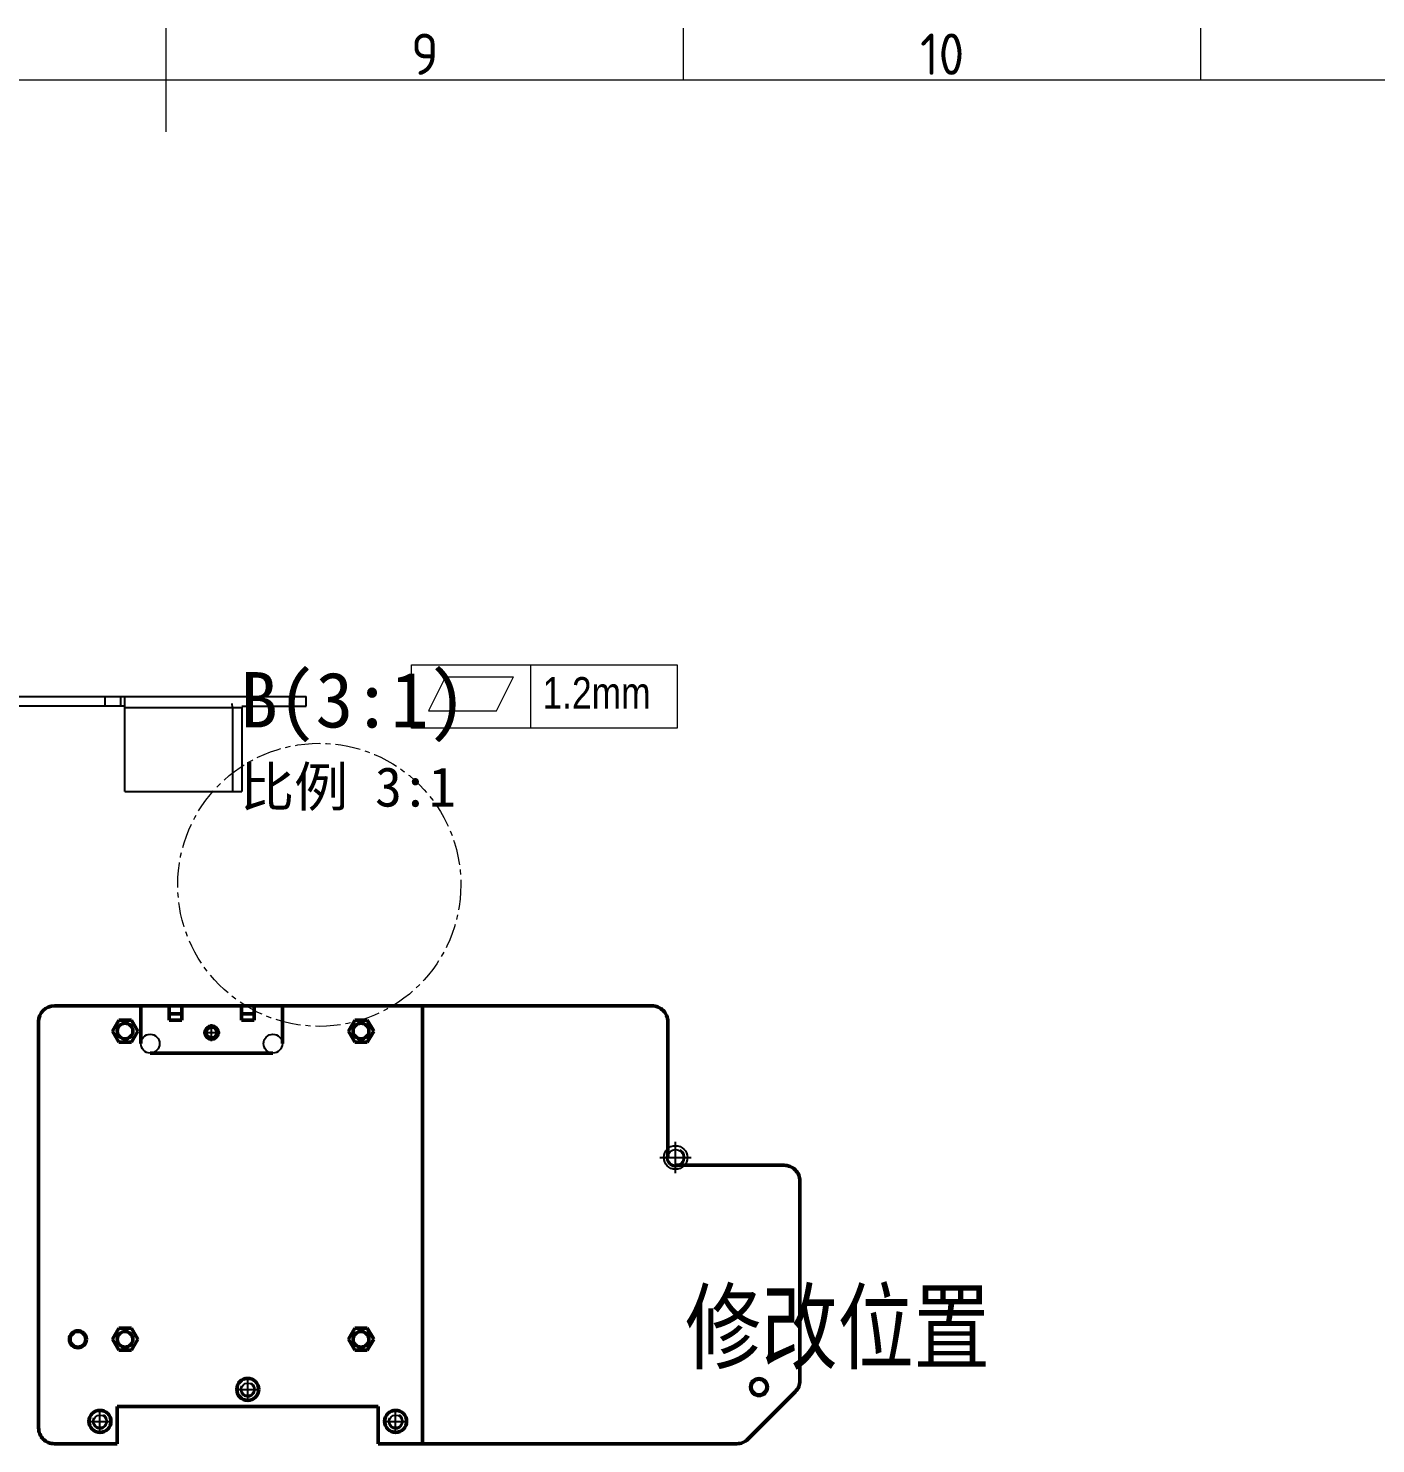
# Model space of a CAD drawing. Header units: metres. Extents: x 0 to 1100, y 0 to 777.
# Drawn here: x 533.1 to 703.4, y 578.2 to 757.1 of the extents above; entities that cross this region are included whole.
import ezdxf
from ezdxf.enums import TextEntityAlignment as Align

# ---------------------------------------------------------------- set-up
doc = ezdxf.new("R2010")
doc.units = ezdxf.units.M
doc.linetypes.add('CENTER', pattern=[5.08, 3.175, -0.635, 0.635, -0.635])
for name, color, linetype, lineweight in [('CENTER', 1, 'CENTER', 18), ('DIM', 2, 'Continuous', 18), ('HOLE', 7, 'Continuous', 50), ('OUTLINE', 7, 'Continuous', 50), ('TEXT', 7, 'Continuous', 13)]:
    doc.layers.add(name, color=color, linetype=linetype, lineweight=lineweight)
for name, color, linetype in [('中心线', 7, 'Continuous'), ('图框', 7, 'Continuous'), ('注释', 5, 'Continuous')]:
    doc.layers.add(name, color=color, linetype=linetype)
doc.styles.add('ISO Proportional', font='isocp.shx')
doc.styles.add('SimSun', font='simsun.ttc')
doc.styles.add('字母和汉字', font='arial.ttf', dxfattribs={"width": 0.8})

msp = doc.modelspace()

# ---------------------------------------------------------------- linework, layer by layer
at = {"color": 7, "linetype": 'Continuous'}
for p, q in [((268.4, 672.65), (568.19, 672.65)), ((545.29, 671.45), (524.56, 671.45)), ((542.79, 671.45), (542.79, 672.65)), ((544.79, 671.45), (544.79, 672.65)), ((545.29, 660.65), (545.29, 672.65)), ((545.29, 671.25), (558.89, 671.25)), ((558.89, 671.25), (558.84, 671.79)), ((558.89, 671.25), (560.09, 671.25)), ((558.89, 671.25), (558.89, 660.65)), ((560.09, 671.45), (568.19, 671.45)), ((560.09, 671.25), (560.09, 660.65)), ((566.19, 671.45), (566.19, 672.65)), ((568.19, 671.45), (568.19, 672.65)), ((545.29, 660.65), (558.89, 660.65)), ((558.89, 660.65), (560.09, 660.65))]:
    msp.add_line(p, q, dxfattribs=at)
for centre, radius in [((548.5, 628.77), 1.19), ((556.26, 630.17), 0.596), ((564.01, 628.77), 1.19), ((614.9, 614.38), 1.49), ((614.9, 614.38), 0.994), ((560.83, 585.06), 0.795), ((542.14, 581.02), 0.795), ((579.52, 581.02), 0.795)]:
    msp.add_circle(centre, radius)
for centre, radius in [((556.26, 630.17), 0.686), ((614.9, 614.38), 1.14), ((560.83, 585.06), 0.914), ((542.14, 581.02), 0.914), ((579.52, 581.02), 0.914)]:
    msp.add_arc(centre, radius, 150, 60)
at = {"layer": 'CENTER'}
msp.add_circle((569.87, 648.85), 17.89, dxfattribs=at)
at = {"layer": 'DIM'}
for p, q in [((581.53, 676.68), (615.09, 676.68)), ((581.53, 668.64), (581.53, 676.68)), ((596.59, 668.64), (596.59, 676.68)), ((615.09, 676.68), (615.09, 668.64)), ((585.81, 675.15), (583.66, 670.84)), ((585.81, 675.15), (594.43, 675.15)), ((592.28, 670.84), (594.43, 675.15)), ((583.66, 670.84), (592.28, 670.84)), ((615.09, 668.64), (581.53, 668.64))]:
    msp.add_line(p, q, dxfattribs=at)
at = {"layer": 'HOLE'}
for centre, radius in [((545.32, 630.36), 0.994), ((556.26, 630.17), 0.795), ((575.14, 630.36), 0.994), ((539.36, 591.4), 0.994), ((545.32, 591.4), 0.994), ((575.14, 591.4), 0.994), ((625.44, 585.36), 0.994)]:
    msp.add_circle(centre, radius, dxfattribs=at)
at = {"layer": 'OUTLINE'}
for p, q in [((536.38, 633.54), (547.31, 633.54)), ((547.31, 633.54), (547.31, 628.77)), ((550.89, 633.54), (547.31, 633.54)), ((550.89, 633.54), (550.89, 631.76)), ((552.48, 633.54), (552.48, 631.76)), ((560.03, 633.54), (552.48, 633.54)), ((560.03, 633.54), (560.03, 631.76)), ((561.62, 633.54), (561.62, 631.76)), ((565.2, 633.54), (561.62, 633.54)), ((565.2, 633.54), (565.2, 628.77)), ((565.2, 633.54), (582.9, 633.54)), ((582.9, 578.2), (582.9, 633.54)), ((611.92, 633.54), (582.9, 633.54)), ((544.52, 631.76), (543.72, 630.36)), ((546.12, 631.76), (544.52, 631.76)), ((546.93, 630.36), (546.12, 631.76)), ((550.89, 631.76), (552.48, 631.76)), ((560.03, 631.76), (561.62, 631.76)), ((574.34, 631.76), (573.54, 630.36)), ((575.94, 631.76), (574.34, 631.76)), ((576.75, 630.36), (575.94, 631.76)), ((534.39, 631.56), (534.39, 580.19)), ((543.72, 630.36), (544.52, 628.97)), ((546.12, 628.97), (546.93, 630.36)), ((573.54, 630.36), (574.34, 628.97)), ((575.94, 628.97), (576.75, 630.36)), ((613.91, 614.38), (613.91, 631.56)), ((544.52, 628.97), (546.12, 628.97)), ((574.34, 628.97), (575.94, 628.97)), ((548.5, 627.58), (564.01, 627.58)), ((628.62, 613.39), (614.9, 613.39)), ((630.61, 586.17), (630.61, 611.4)), ((544.52, 592.79), (543.72, 591.4)), ((546.12, 592.79), (544.52, 592.79)), ((546.93, 591.4), (546.12, 592.79)), ((574.34, 592.79), (573.54, 591.4)), ((575.94, 592.79), (574.34, 592.79)), ((576.75, 591.4), (575.94, 592.79)), ((543.72, 591.4), (544.52, 590.01)), ((546.12, 590.01), (546.93, 591.4)), ((573.54, 591.4), (574.34, 590.01)), ((575.94, 590.01), (576.75, 591.4)), ((544.52, 590.01), (546.12, 590.01)), ((574.34, 590.01), (575.94, 590.01)), ((630.03, 584.76), (624.04, 578.78)), ((544.33, 582.89), (577.33, 582.89)), ((544.33, 582.89), (544.33, 578.2)), ((577.33, 582.89), (577.33, 578.2)), ((544.33, 578.2), (536.38, 578.2)), ((582.9, 578.2), (577.33, 578.2)), ((582.9, 578.2), (622.64, 578.2))]:
    msp.add_line(p, q, dxfattribs=at)
for centre, radius in [((556.26, 630.17), 0.839), ((539.36, 591.4), 1.07), ((560.83, 585.06), 1.39), ((625.44, 585.36), 1.07), ((542.14, 581.02), 1.39), ((579.52, 581.02), 1.39)]:
    msp.add_circle(centre, radius, dxfattribs=at)
for centre, start, end in [((536.38, 631.56), 90.0002, 179.9998), ((611.92, 631.56), 0, 90.0002), ((628.62, 611.4), 0, 90.0002), ((628.62, 586.17), -45.0001, 0), ((536.38, 580.19), 179.9998, 270.0001), ((622.64, 580.19), -90.0002, -45.0001)]:
    msp.add_arc(centre, 1.99, start, end, dxfattribs=at)
for points in [[(552.48, 633.54), (552.47, 633.54), (552.45, 633.54), (552.41, 633.54), (552.37, 633.54), (552.31, 633.54), (552.24, 633.54), (552.17, 633.54), (552.08, 633.54), (551.99, 633.54), (551.89, 633.54), (551.79, 633.54), (551.68, 633.54), (551.58, 633.54), (551.48, 633.54), (551.38, 633.54), (551.29, 633.54), (551.2, 633.54), (551.12, 633.54), (551.05, 633.54), (551, 633.54), (550.95, 633.54), (550.92, 633.54), (550.9, 633.54), (550.89, 633.54)], [(561.62, 633.54), (561.61, 633.54), (561.59, 633.54), (561.56, 633.54), (561.51, 633.54), (561.46, 633.54), (561.39, 633.54), (561.31, 633.54), (561.22, 633.54), (561.13, 633.54), (561.03, 633.54), (560.93, 633.54), (560.83, 633.54), (560.73, 633.54), (560.62, 633.54), (560.53, 633.54), (560.43, 633.54), (560.35, 633.54), (560.27, 633.54), (560.2, 633.54), (560.14, 633.54), (560.1, 633.54), (560.06, 633.54), (560.04, 633.54), (560.03, 633.54)], [(552.48, 632.55), (552.47, 632.55), (552.45, 632.55), (552.41, 632.55), (552.37, 632.55), (552.31, 632.55), (552.24, 632.55), (552.17, 632.55), (552.08, 632.55), (551.99, 632.55), (551.89, 632.55), (551.79, 632.55), (551.68, 632.55), (551.58, 632.55), (551.48, 632.55), (551.38, 632.55), (551.29, 632.55), (551.2, 632.55), (551.12, 632.55), (551.05, 632.55), (551, 632.55), (550.95, 632.55), (550.92, 632.55), (550.9, 632.55), (550.89, 632.55)], [(561.62, 632.55), (561.61, 632.55), (561.59, 632.55), (561.56, 632.55), (561.51, 632.55), (561.46, 632.55), (561.39, 632.55), (561.31, 632.55), (561.22, 632.55), (561.13, 632.55), (561.03, 632.55), (560.93, 632.55), (560.83, 632.55), (560.73, 632.55), (560.62, 632.55), (560.53, 632.55), (560.43, 632.55), (560.35, 632.55), (560.27, 632.55), (560.2, 632.55), (560.14, 632.55), (560.1, 632.55), (560.06, 632.55), (560.04, 632.55), (560.03, 632.55)]]:
    msp.add_spline(points, degree=3, dxfattribs=at)
at = {"layer": '中心线'}
for p, q in [((555.18, 630.17), (557.33, 630.17)), ((556.26, 629.09), (556.26, 631.24)), ((614.9, 612.39), (614.9, 616.37)), ((612.91, 614.38), (616.89, 614.38)), ((560.83, 583.63), (560.83, 586.49)), ((559.4, 585.06), (562.26, 585.06)), ((542.14, 579.59), (542.14, 582.45)), ((579.52, 579.59), (579.52, 582.45)), ((540.71, 581.02), (543.57, 581.02)), ((578.08, 581.02), (580.95, 581.02))]:
    msp.add_line(p, q, dxfattribs=at)
at = {"layer": '图框', "color": 7, "lineweight": 9}
for p, q in [((550.52, 744.05), (550.52, 757.13)), ((615.9, 750.59), (615.9, 757.13)), ((681.29, 750.59), (681.29, 757.13)), ((1073.58, 750.59), (26.15, 750.59))]:
    msp.add_line(p, q, dxfattribs=at)

# ---------------------------------------------------------------- texts
at = {"layer": 'DIM', "style": '字母和汉字', "width": 0.8}
msp.add_text('1.2mm', height=4, dxfattribs=at).set_placement((598.08, 671.11))
at = {"layer": 'TEXT', "style": 'SimSun'}
for s, height, p in [('B(3:1)', 7, (559.87, 668.74)), ('比例 3:1', 5, (559.87, 658.74))]:
    msp.add_text(s, height=height, dxfattribs=at).set_placement(p)
at = {"layer": '图框', "color": 7, "lineweight": 9, "style": 'ISO Proportional'}
for s, height, p in [('9', 5.23, (583.21, 753.86)), ('10', 5.231, (648.59, 753.86))]:
    msp.add_text(s, height=height, dxfattribs=at).set_placement(p, align=Align.MIDDLE)
at = {"layer": '注释', "lineweight": -3, "insert": (616.11, 597.38), "char_height": 8.8266, "width": 121.9376, "attachment_point": 1, "style": '字母和汉字'}
msp.add_mtext('{\\fSimSun|b0|i0|c134|p2;\\C1;修改位置}', dxfattribs=at)

doc.saveas('drawing.dxf')
